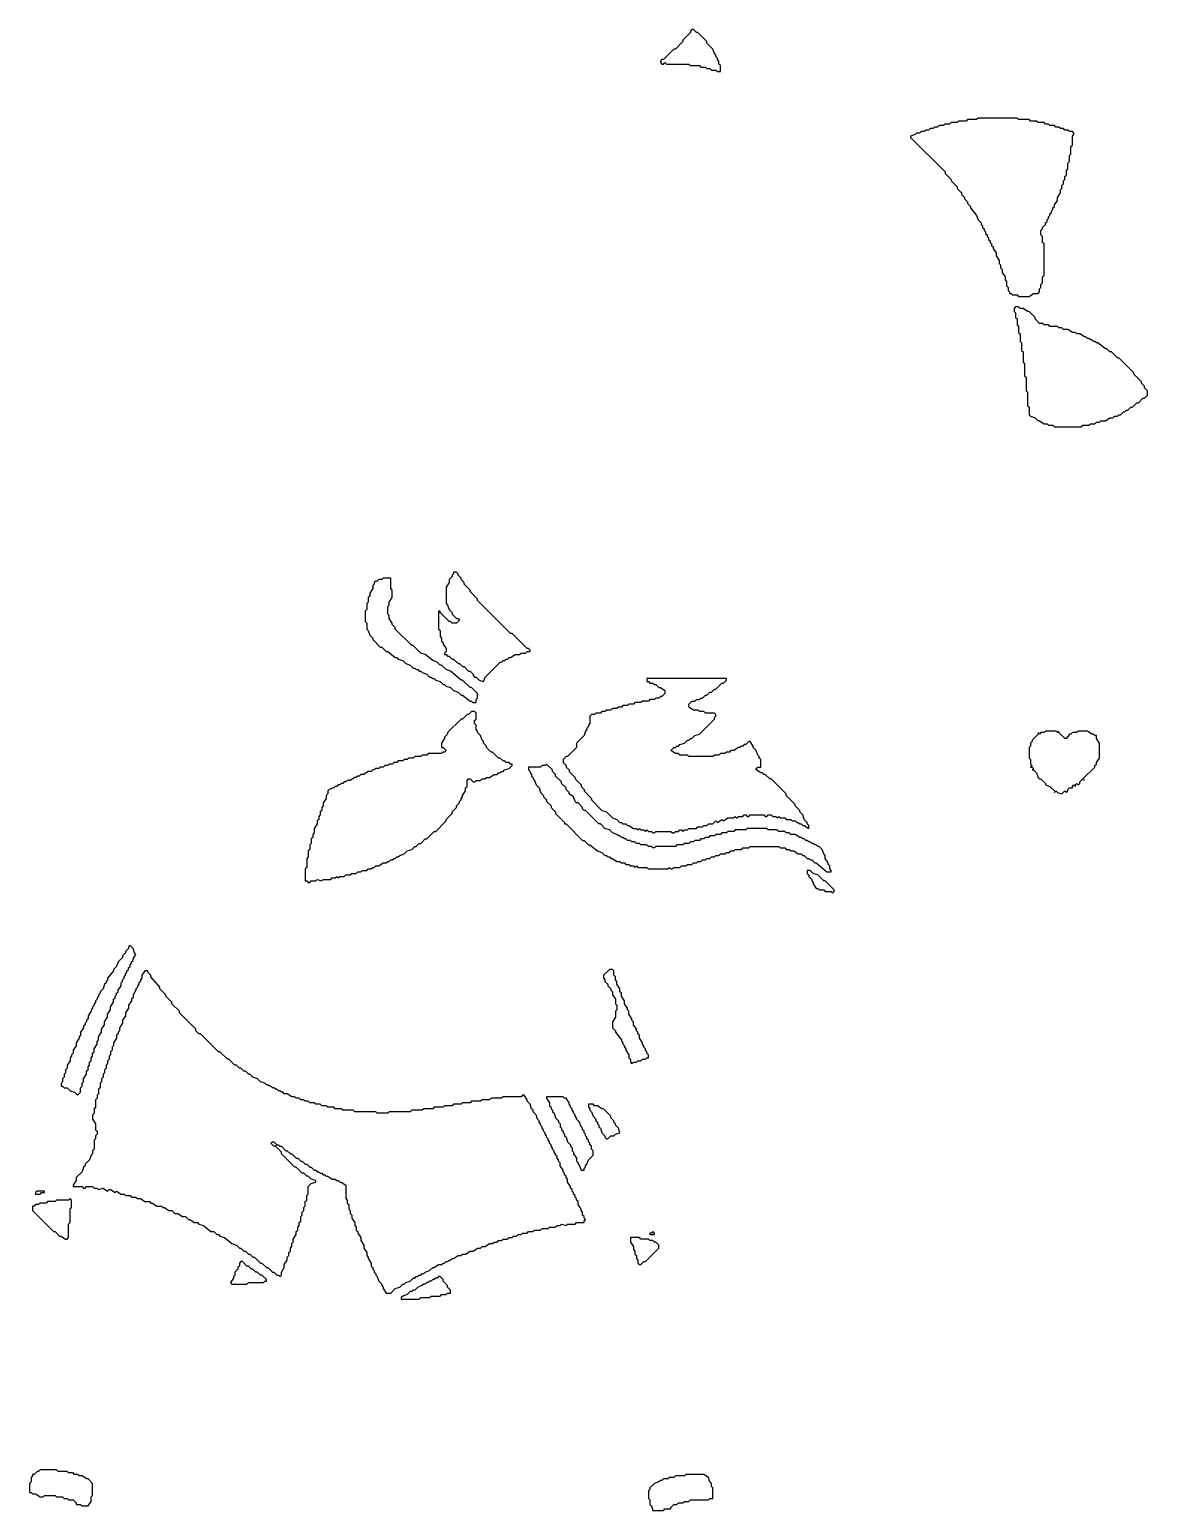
# Model space of a CAD drawing. Header units: millimetres. Extents: x 6.9 to 52.1, y 12.8 to 72.7.
import ezdxf

# ---------------------------------------------------------------- set-up
doc = ezdxf.new("R2010")
doc.units = ezdxf.units.MM
doc.layers.add('FILL_BLUE', color=7, linetype='Continuous')

msp = doc.modelspace()

# ---------------------------------------------------------------- linework, layer by layer
at = {"layer": 'FILL_BLUE'}
for points in [[(32.42, 71.455), (32.42, 71.394), (32.481, 71.333), (32.542, 71.333), (32.602, 71.394), (32.663, 71.333), (33.572, 71.333), (33.632, 71.273), (33.996, 71.273), (34.057, 71.212), (34.238, 71.212), (34.299, 71.152), (34.42, 71.152), (34.481, 71.091), (34.663, 71.091), (34.723, 71.03), (34.844, 71.03), (34.844, 71.273), (34.784, 71.333), (34.784, 71.455), (34.723, 71.515), (34.723, 71.576), (34.663, 71.636), (34.663, 71.697), (34.602, 71.758), (34.541, 71.939), (34.299, 72.182), (34.299, 72.242), (33.935, 72.606), (33.875, 72.606), (33.754, 72.727), (33.693, 72.727), (33.632, 72.667), (33.632, 72.606), (33.329, 72.303), (33.329, 72.242), (33.026, 71.939), (32.966, 71.939), (32.542, 71.515), (32.481, 71.515)], [(42.54, 68.424), (42.54, 68.364), (43.934, 66.97), (43.934, 66.909), (44.177, 66.667), (44.177, 66.606), (44.419, 66.364), (44.419, 66.303), (44.601, 66.121), (44.601, 66.061), (44.722, 65.939), (44.722, 65.879), (44.843, 65.758), (44.843, 65.697), (44.964, 65.576), (44.964, 65.515), (45.207, 65.212), (45.267, 65.03), (45.389, 64.909), (45.389, 64.848), (45.449, 64.788), (45.449, 64.727), (45.51, 64.667), (45.51, 64.606), (45.57, 64.545), (45.57, 64.485), (45.631, 64.424), (45.631, 64.364), (45.691, 64.303), (45.691, 64.242), (45.752, 64.182), (45.752, 64.121), (45.813, 64.061), (45.813, 64), (45.873, 63.939), (45.873, 63.879), (45.994, 63.697), (45.994, 63.576), (46.116, 63.394), (46.116, 63.273), (46.176, 63.212), (46.176, 63.091), (46.237, 63.03), (46.237, 62.909), (46.358, 62.727), (46.358, 62.606), (46.419, 62.545), (46.419, 62.364), (46.479, 62.303), (46.479, 62.182), (46.54, 62.121), (46.54, 62.061), (46.6, 62.061), (46.661, 62), (46.843, 62), (46.903, 61.939), (47.328, 61.939), (47.509, 62.061), (47.691, 62.061), (47.752, 62.121), (47.752, 62.242), (47.812, 62.303), (47.812, 62.424), (47.873, 62.485), (47.873, 62.727), (47.934, 62.788), (47.934, 64.061), (47.873, 64.121), (47.873, 64.364), (47.812, 64.424), (47.812, 64.606), (47.873, 64.667), (47.873, 64.727), (47.994, 64.848), (47.994, 64.909), (48.055, 64.97), (48.055, 65.03), (48.115, 65.091), (48.115, 65.152), (48.176, 65.212), (48.176, 65.273), (48.237, 65.333), (48.237, 65.394), (48.297, 65.455), (48.297, 65.515), (48.358, 65.576), (48.358, 65.636), (48.479, 65.818), (48.479, 65.939), (48.6, 66.121), (48.6, 66.242), (48.661, 66.303), (48.661, 66.424), (48.721, 66.485), (48.721, 66.606), (48.782, 66.667), (48.782, 66.788), (48.843, 66.848), (48.843, 67.03), (48.903, 67.091), (48.903, 67.333), (48.964, 67.394), (48.964, 67.636), (49.024, 67.697), (49.024, 68), (49.085, 68.061), (49.085, 68.424), (49.146, 68.485), (49.146, 68.545), (49.085, 68.606), (48.964, 68.606), (48.903, 68.667), (48.782, 68.667), (48.721, 68.727), (48.6, 68.727), (48.54, 68.788), (48.418, 68.788), (48.358, 68.848), (48.176, 68.848), (48.115, 68.909), (47.994, 68.909), (47.934, 68.97), (47.691, 68.97), (47.631, 69.03), (47.388, 69.03), (47.328, 69.091), (46.903, 69.091), (46.843, 69.152), (45.267, 69.152), (45.207, 69.091), (44.843, 69.091), (44.783, 69.03), (44.48, 69.03), (44.419, 68.97), (44.177, 68.97), (44.116, 68.909), (43.934, 68.909), (43.874, 68.848), (43.692, 68.848), (43.631, 68.788), (43.51, 68.788), (43.449, 68.727), (43.328, 68.727), (43.268, 68.667), (43.146, 68.667), (43.086, 68.606), (42.965, 68.606), (42.904, 68.545), (42.783, 68.545), (42.722, 68.485)], [(46.722, 61.455), (46.722, 61.333), (46.782, 61.273), (46.782, 61.091), (46.843, 61.03), (46.843, 60.788), (46.903, 60.727), (46.903, 60.485), (46.964, 60.424), (46.964, 60.121), (47.025, 60.061), (47.025, 59.758), (47.085, 59.697), (47.085, 59.273), (47.146, 59.212), (47.146, 58.727), (47.206, 58.667), (47.206, 58.121), (47.267, 58.061), (47.267, 57.515), (47.328, 57.455), (47.328, 57.152), (47.388, 57.091), (47.57, 57.03), (47.691, 56.909), (47.752, 56.909), (47.934, 56.788), (48.055, 56.788), (48.115, 56.727), (48.297, 56.727), (48.358, 56.667), (49.449, 56.667), (49.509, 56.727), (49.752, 56.727), (49.812, 56.788), (49.994, 56.788), (50.055, 56.848), (50.176, 56.848), (50.236, 56.909), (50.418, 56.909), (50.6, 57.03), (50.721, 57.03), (50.782, 57.091), (50.903, 57.091), (50.964, 57.152), (51.024, 57.152), (51.145, 57.273), (51.206, 57.273), (51.267, 57.333), (51.327, 57.333), (51.448, 57.455), (51.509, 57.455), (51.691, 57.636), (51.751, 57.636), (51.933, 57.818), (51.994, 57.818), (52.115, 57.939), (52.115, 58.121), (51.994, 58.242), (51.994, 58.303), (51.873, 58.424), (51.873, 58.485), (51.57, 58.788), (51.57, 58.848), (50.964, 59.455), (50.903, 59.455), (50.661, 59.697), (50.6, 59.697), (50.479, 59.818), (50.418, 59.818), (50.115, 60.061), (50.055, 60.061), (49.994, 60.121), (49.933, 60.121), (49.873, 60.182), (49.812, 60.182), (49.752, 60.242), (49.691, 60.242), (49.63, 60.303), (49.57, 60.303), (49.388, 60.424), (49.267, 60.424), (49.206, 60.485), (49.085, 60.485), (48.903, 60.606), (48.721, 60.606), (48.661, 60.667), (48.54, 60.667), (48.479, 60.727), (48.176, 60.727), (48.115, 60.788), (47.934, 60.788), (47.873, 60.848), (47.752, 60.848), (47.57, 61.03), (47.57, 61.091), (47.328, 61.333), (47.267, 61.333), (47.085, 61.455), (46.964, 61.455), (46.903, 61.515), (46.782, 61.515)], [(20.907, 50.424), (20.846, 50.364), (20.846, 50.303), (20.786, 50.242), (20.786, 50.121), (20.664, 49.939), (20.664, 49.818), (20.604, 49.758), (20.604, 49.576), (20.543, 49.515), (20.543, 49.273), (20.483, 49.212), (20.483, 48.788), (20.543, 48.727), (20.543, 48.485), (20.604, 48.424), (20.664, 48.242), (20.786, 48.121), (20.786, 48.061), (21.089, 47.758), (21.149, 47.758), (21.331, 47.576), (21.392, 47.576), (21.695, 47.333), (21.755, 47.333), (21.816, 47.273), (21.998, 47.212), (22.119, 47.091), (22.301, 47.03), (22.422, 46.909), (22.482, 46.909), (22.543, 46.848), (22.604, 46.848), (22.664, 46.788), (22.725, 46.788), (22.785, 46.727), (22.967, 46.667), (23.088, 46.545), (23.149, 46.545), (23.21, 46.485), (23.27, 46.485), (23.331, 46.424), (23.513, 46.364), (23.634, 46.242), (23.694, 46.242), (23.755, 46.182), (23.937, 46.121), (24.058, 46), (24.24, 45.939), (24.361, 45.818), (24.421, 45.818), (24.724, 45.576), (24.785, 45.576), (24.846, 45.515), (24.967, 45.515), (24.967, 45.636), (25.027, 45.697), (25.027, 45.879), (24.785, 46.121), (24.724, 46.121), (24.421, 46.424), (24.361, 46.424), (23.937, 46.788), (23.755, 46.848), (23.573, 47.03), (23.513, 47.03), (23.391, 47.152), (23.21, 47.212), (22.907, 47.455), (22.725, 47.515), (22.422, 47.818), (22.361, 47.818), (21.695, 48.485), (21.695, 48.545), (21.573, 48.667), (21.573, 48.727), (21.452, 48.909), (21.452, 49.03), (21.392, 49.091), (21.392, 49.394), (21.452, 49.455), (21.452, 49.576), (21.573, 49.758), (21.573, 50.061), (21.513, 50.121), (21.513, 50.545), (21.21, 50.545), (21.149, 50.485), (21.028, 50.485), (20.967, 50.424)], [(24.058, 50.788), (24.058, 50.727), (23.997, 50.667), (23.997, 50.606), (23.876, 50.485), (23.876, 50.364), (23.755, 50.182), (23.755, 49.515), (23.816, 49.455), (23.876, 49.273), (23.997, 49.152), (23.997, 49.091), (24.179, 48.909), (24.24, 48.909), (24.3, 48.848), (24.179, 48.727), (23.997, 48.727), (23.937, 48.788), (23.876, 48.788), (23.513, 49.152), (23.513, 49.212), (23.452, 49.212), (23.452, 48.485), (23.513, 48.424), (23.513, 48.182), (23.573, 48.121), (23.573, 48), (23.634, 47.939), (23.634, 47.879), (23.755, 47.697), (23.755, 47.576), (23.694, 47.515), (23.694, 47.455), (23.755, 47.455), (23.816, 47.394), (23.876, 47.394), (23.997, 47.273), (24.058, 47.273), (24.24, 47.091), (24.3, 47.091), (24.421, 46.97), (24.482, 46.97), (24.664, 46.788), (24.724, 46.788), (24.846, 46.667), (24.846, 46.606), (24.906, 46.545), (24.967, 46.545), (25.088, 46.424), (25.27, 46.364), (25.33, 46.545), (25.936, 47.152), (25.997, 47.152), (26.058, 47.212), (26.118, 47.212), (26.179, 47.273), (26.239, 47.273), (26.3, 47.333), (26.361, 47.333), (26.542, 47.455), (26.724, 47.455), (26.785, 47.515), (26.967, 47.515), (27.027, 47.576), (27.148, 47.576), (27.148, 47.636), (27.088, 47.697), (27.027, 47.697), (26.421, 48.303), (26.361, 48.303), (25.027, 49.636), (25.027, 49.697), (24.724, 50), (24.724, 50.061), (24.482, 50.303), (24.482, 50.364), (24.361, 50.485), (24.361, 50.545), (24.24, 50.667), (24.24, 50.727), (24.179, 50.788)], [(28.482, 43.212), (28.482, 43.091), (28.603, 42.97), (28.603, 42.909), (28.724, 42.788), (28.724, 42.727), (28.966, 42.485), (28.966, 42.424), (29.209, 42.182), (29.209, 42.121), (29.33, 42), (29.33, 41.939), (29.633, 41.636), (29.633, 41.576), (30.057, 41.152), (30.239, 41.091), (30.481, 40.848), (30.663, 40.788), (30.784, 40.667), (30.845, 40.667), (30.906, 40.606), (31.027, 40.606), (31.087, 40.545), (31.148, 40.545), (31.33, 40.424), (31.451, 40.424), (31.511, 40.364), (31.572, 40.424), (31.633, 40.364), (31.754, 40.364), (31.814, 40.303), (31.875, 40.364), (31.936, 40.303), (32.057, 40.303), (32.117, 40.242), (32.178, 40.242), (32.239, 40.303), (32.845, 40.303), (32.905, 40.242), (32.966, 40.242), (33.026, 40.303), (33.148, 40.303), (33.208, 40.364), (33.269, 40.364), (33.329, 40.303), (33.39, 40.364), (33.511, 40.364), (33.572, 40.424), (33.875, 40.424), (33.935, 40.485), (34.117, 40.485), (34.178, 40.545), (34.299, 40.545), (34.36, 40.606), (34.541, 40.606), (34.663, 40.727), (34.723, 40.667), (34.905, 40.788), (34.966, 40.727), (35.147, 40.848), (35.39, 40.848), (35.45, 40.909), (35.511, 40.848), (35.572, 40.909), (35.753, 40.909), (35.814, 40.97), (35.875, 40.97), (35.935, 40.909), (35.996, 40.909), (36.056, 40.97), (36.602, 40.97), (36.662, 40.909), (36.723, 40.909), (36.784, 40.97), (36.905, 40.97), (36.965, 40.909), (37.087, 40.909), (37.147, 40.848), (37.208, 40.909), (37.268, 40.848), (37.45, 40.848), (37.511, 40.788), (37.693, 40.788), (37.753, 40.727), (37.874, 40.727), (37.935, 40.667), (37.996, 40.667), (38.056, 40.606), (38.117, 40.606), (38.177, 40.545), (38.238, 40.545), (38.42, 40.424), (38.42, 40.545), (38.359, 40.606), (38.359, 40.667), (38.238, 40.788), (38.177, 40.97), (38.056, 41.091), (38.056, 41.152), (37.874, 41.333), (37.874, 41.394), (37.511, 41.758), (37.511, 41.818), (36.905, 42.424), (36.844, 42.424), (36.662, 42.606), (36.602, 42.606), (36.541, 42.667), (36.481, 42.667), (36.299, 42.788), (36.299, 42.848), (36.359, 42.909), (36.481, 42.909), (36.481, 43.212), (36.42, 43.273), (36.42, 43.333), (36.359, 43.394), (36.299, 43.576), (36.178, 43.697), (36.178, 43.758), (36.056, 43.939), (35.996, 43.939), (35.875, 43.818), (35.814, 43.818), (35.753, 43.758), (35.693, 43.758), (35.632, 43.697), (35.572, 43.697), (35.39, 43.576), (35.269, 43.576), (35.208, 43.515), (35.087, 43.515), (35.026, 43.455), (34.844, 43.455), (34.784, 43.394), (34.602, 43.394), (34.541, 43.333), (33.572, 43.333), (33.511, 43.394), (33.208, 43.394), (33.148, 43.455), (33.026, 43.455), (32.845, 43.576), (32.966, 43.697), (33.026, 43.697), (33.087, 43.758), (33.148, 43.758), (33.208, 43.818), (33.39, 43.879), (33.511, 44), (33.572, 44), (33.632, 44.061), (33.693, 44.061), (33.814, 44.182), (33.996, 44.242), (34.602, 44.848), (34.602, 44.909), (34.663, 44.97), (34.663, 45.03), (34.602, 45.091), (34.238, 45.091), (34.178, 45.152), (33.996, 45.152), (33.935, 45.212), (33.754, 45.212), (33.572, 45.333), (33.572, 45.455), (33.693, 45.576), (33.814, 45.576), (33.875, 45.636), (33.996, 45.636), (34.057, 45.697), (34.117, 45.697), (34.238, 45.818), (34.299, 45.818), (34.42, 45.939), (34.481, 45.939), (34.602, 46.061), (34.663, 46.061), (34.905, 46.303), (34.966, 46.303), (35.087, 46.424), (35.087, 46.485), (31.875, 46.485), (31.875, 46.364), (31.936, 46.364), (31.996, 46.303), (32.117, 46.303), (32.178, 46.242), (32.239, 46.242), (32.36, 46.121), (32.42, 46.121), (32.602, 46), (32.602, 45.879), (32.481, 45.758), (32.42, 45.758), (32.36, 45.697), (32.239, 45.697), (32.178, 45.636), (31.996, 45.636), (31.936, 45.576), (31.693, 45.576), (31.633, 45.515), (31.39, 45.515), (31.33, 45.455), (31.148, 45.455), (31.087, 45.394), (30.906, 45.394), (30.845, 45.333), (30.724, 45.333), (30.663, 45.273), (30.481, 45.273), (30.421, 45.212), (30.239, 45.212), (30.178, 45.152), (30.057, 45.152), (29.997, 45.091), (29.815, 45.091), (29.754, 45.03), (29.633, 45.03), (29.572, 44.97), (29.572, 44.667), (29.512, 44.606), (29.512, 44.545), (29.451, 44.485), (29.451, 44.424), (29.391, 44.364), (29.33, 44.182), (29.027, 43.879), (29.027, 43.697), (28.663, 43.333), (28.603, 43.333)], [(24.967, 45.091), (24.906, 45.152), (24.785, 45.152), (24.664, 45.03), (24.603, 45.03), (24.421, 44.848), (24.361, 44.848), (23.816, 44.303), (23.816, 44.242), (23.694, 44.121), (23.694, 44.061), (23.573, 43.879), (23.573, 43.697), (23.634, 43.697), (23.755, 43.576), (23.694, 43.515), (23.634, 43.515), (23.573, 43.455), (23.028, 43.455), (22.967, 43.394), (22.785, 43.394), (22.725, 43.333), (22.482, 43.333), (22.422, 43.273), (22.24, 43.273), (22.179, 43.212), (22.058, 43.212), (21.998, 43.152), (21.816, 43.152), (21.755, 43.091), (21.634, 43.091), (21.573, 43.03), (21.452, 43.03), (21.392, 42.97), (21.27, 42.97), (21.21, 42.909), (21.089, 42.909), (21.028, 42.848), (20.907, 42.848), (20.846, 42.788), (20.786, 42.788), (20.725, 42.727), (20.604, 42.727), (20.422, 42.606), (20.301, 42.606), (20.24, 42.545), (20.18, 42.545), (20.119, 42.485), (20.058, 42.485), (19.877, 42.364), (19.755, 42.364), (19.695, 42.303), (19.634, 42.303), (19.574, 42.242), (19.513, 42.242), (19.452, 42.182), (19.392, 42.182), (19.331, 42.121), (19.271, 42.121), (19.21, 42.061), (19.028, 42), (18.968, 41.939), (18.968, 41.818), (18.907, 41.758), (18.907, 41.636), (18.786, 41.455), (18.786, 41.333), (18.725, 41.273), (18.725, 41.152), (18.665, 41.091), (18.665, 40.97), (18.604, 40.909), (18.604, 40.788), (18.543, 40.727), (18.543, 40.606), (18.422, 40.424), (18.422, 40.242), (18.362, 40.182), (18.362, 40.061), (18.301, 40), (18.301, 39.818), (18.24, 39.758), (18.24, 39.576), (18.18, 39.515), (18.18, 39.273), (18.119, 39.212), (18.119, 38.848), (18.059, 38.788), (18.059, 38.303), (18.119, 38.303), (18.18, 38.242), (18.24, 38.242), (18.301, 38.303), (18.483, 38.303), (18.543, 38.364), (18.725, 38.303), (18.786, 38.364), (19.089, 38.364), (19.149, 38.424), (19.271, 38.424), (19.331, 38.485), (19.392, 38.424), (19.452, 38.485), (19.634, 38.485), (19.695, 38.545), (19.877, 38.545), (19.937, 38.606), (20.119, 38.606), (20.18, 38.667), (20.301, 38.667), (20.361, 38.727), (20.543, 38.727), (20.604, 38.788), (20.725, 38.788), (20.786, 38.848), (20.846, 38.848), (20.907, 38.909), (21.028, 38.909), (21.21, 39.03), (21.331, 39.03), (21.392, 39.091), (21.452, 39.091), (21.513, 39.152), (21.573, 39.152), (21.634, 39.212), (21.695, 39.212), (21.755, 39.273), (21.816, 39.273), (21.876, 39.333), (22.058, 39.394), (22.179, 39.515), (22.361, 39.576), (22.482, 39.697), (22.543, 39.697), (22.664, 39.818), (22.725, 39.818), (22.907, 40), (22.967, 40), (23.27, 40.303), (23.331, 40.303), (23.755, 40.727), (23.755, 40.788), (23.997, 41.03), (23.997, 41.091), (24.179, 41.273), (24.179, 41.333), (24.3, 41.455), (24.3, 41.515), (24.361, 41.576), (24.361, 41.636), (24.421, 41.697), (24.421, 41.758), (24.543, 41.939), (24.543, 42.061), (24.603, 42.121), (24.603, 42.364), (24.664, 42.424), (24.724, 42.424), (24.846, 42.303), (24.906, 42.303), (24.967, 42.364), (25.149, 42.364), (25.209, 42.424), (25.33, 42.424), (25.391, 42.485), (25.512, 42.485), (25.694, 42.606), (25.815, 42.606), (25.876, 42.667), (25.936, 42.667), (25.997, 42.727), (26.058, 42.727), (26.118, 42.788), (26.3, 42.848), (26.421, 42.97), (26.421, 43.03), (26.361, 43.03), (26.3, 43.091), (26.179, 43.091), (26.118, 43.152), (26.058, 43.152), (25.936, 43.273), (25.876, 43.273), (25.633, 43.515), (25.573, 43.515), (25.391, 43.697), (25.391, 43.758), (25.27, 43.879), (25.27, 43.939), (25.209, 44), (25.149, 44.182), (25.027, 44.303), (25.027, 44.364), (24.967, 44.424), (24.967, 44.606), (24.906, 44.667), (24.906, 44.788), (24.967, 44.848)], [(49.691, 44.364), (49.327, 44.364), (49.267, 44.303), (49.085, 44.303), (49.024, 44.242), (48.964, 44.242), (48.843, 44.061), (48.782, 44.061), (48.54, 44.303), (48.54, 44.364), (48.479, 44.303), (48.418, 44.364), (47.994, 44.364), (47.934, 44.303), (47.812, 44.303), (47.752, 44.242), (47.691, 44.303), (47.691, 44.242), (47.449, 44), (47.449, 43.939), (47.388, 43.879), (47.388, 43.758), (47.328, 43.697), (47.328, 43.273), (47.388, 43.212), (47.388, 43.03), (47.449, 42.97), (47.388, 42.909), (47.449, 42.909), (47.509, 42.848), (47.449, 42.788), (47.509, 42.788), (47.631, 42.667), (47.691, 42.485), (47.752, 42.424), (47.812, 42.424), (47.994, 42.242), (47.994, 42.182), (48.176, 42.121), (48.358, 41.939), (48.358, 41.879), (48.418, 41.939), (48.479, 41.879), (48.661, 41.818), (48.782, 41.939), (48.843, 41.879), (48.903, 41.939), (48.903, 42), (48.964, 42.061), (49.085, 42.061), (49.085, 42.121), (49.146, 42.182), (49.206, 42.121), (49.206, 42.182), (49.267, 42.242), (49.327, 42.182), (49.388, 42.242), (49.388, 42.303), (49.509, 42.424), (49.57, 42.364), (49.509, 42.424), (49.994, 42.909), (49.994, 42.97), (50.055, 43.03), (50.055, 43.091), (50.176, 43.273), (50.176, 43.879), (50.055, 44.061), (50.055, 44.182), (49.994, 44.182), (49.933, 44.242), (49.873, 44.242)], [(27.088, 42.909), (27.088, 42.788), (27.148, 42.727), (27.148, 42.667), (27.209, 42.606), (27.209, 42.545), (27.27, 42.485), (27.27, 42.424), (27.33, 42.364), (27.391, 42.182), (27.512, 42.061), (27.573, 41.879), (27.694, 41.758), (27.694, 41.697), (27.815, 41.576), (27.815, 41.515), (27.997, 41.333), (27.997, 41.273), (28.179, 41.091), (28.179, 41.03), (28.542, 40.667), (28.542, 40.606), (28.603, 40.606), (29.269, 39.939), (29.33, 39.939), (29.512, 39.758), (29.572, 39.758), (29.875, 39.515), (30.057, 39.455), (30.178, 39.333), (30.239, 39.333), (30.3, 39.273), (30.36, 39.273), (30.421, 39.212), (30.481, 39.212), (30.663, 39.091), (30.784, 39.091), (30.845, 39.03), (30.966, 39.03), (31.027, 38.97), (31.148, 38.97), (31.209, 38.909), (31.33, 38.909), (31.39, 38.848), (31.451, 38.909), (31.511, 38.848), (31.875, 38.848), (31.936, 38.788), (32.723, 38.788), (32.784, 38.848), (32.845, 38.788), (32.905, 38.788), (32.966, 38.848), (33.208, 38.848), (33.269, 38.909), (33.451, 38.909), (33.511, 38.97), (33.693, 38.97), (33.754, 39.03), (33.875, 39.03), (33.935, 39.091), (34.057, 39.091), (34.117, 39.152), (34.238, 39.152), (34.299, 39.212), (34.42, 39.212), (34.481, 39.273), (34.602, 39.273), (34.663, 39.333), (34.784, 39.333), (34.844, 39.394), (35.026, 39.394), (35.087, 39.455), (35.208, 39.455), (35.269, 39.515), (35.39, 39.515), (35.45, 39.576), (35.693, 39.576), (35.753, 39.636), (35.996, 39.636), (36.056, 39.697), (37.208, 39.697), (37.268, 39.636), (37.45, 39.636), (37.511, 39.576), (37.632, 39.576), (37.693, 39.515), (37.814, 39.515), (37.996, 39.394), (38.117, 39.394), (38.177, 39.333), (38.238, 39.333), (38.359, 39.212), (38.42, 39.212), (38.48, 39.152), (38.541, 39.152), (38.662, 39.03), (38.723, 39.03), (39.147, 38.667), (39.329, 38.667), (39.329, 38.727), (39.268, 38.788), (39.268, 38.909), (39.207, 38.97), (39.207, 39.03), (39.086, 39.212), (39.086, 39.333), (39.026, 39.394), (38.965, 39.576), (38.844, 39.697), (38.783, 39.697), (38.723, 39.758), (38.662, 39.758), (38.601, 39.818), (38.541, 39.818), (38.48, 39.879), (38.42, 39.879), (38.359, 39.939), (38.299, 39.939), (38.238, 40), (38.177, 40), (38.117, 40.061), (38.056, 40.061), (37.874, 40.182), (37.693, 40.182), (37.632, 40.242), (37.511, 40.242), (37.45, 40.303), (37.208, 40.303), (37.147, 40.364), (36.784, 40.364), (36.723, 40.424), (35.935, 40.424), (35.875, 40.364), (35.45, 40.364), (35.39, 40.303), (35.147, 40.303), (35.087, 40.242), (34.905, 40.242), (34.844, 40.182), (34.663, 40.182), (34.602, 40.121), (34.42, 40.121), (34.36, 40.061), (34.238, 40.061), (34.178, 40), (34.057, 40), (33.996, 39.939), (33.814, 39.939), (33.754, 39.879), (33.632, 39.879), (33.572, 39.818), (33.39, 39.818), (33.329, 39.758), (33.087, 39.758), (33.026, 39.697), (32.239, 39.697), (32.178, 39.636), (32.117, 39.636), (32.057, 39.697), (31.936, 39.697), (31.875, 39.758), (31.633, 39.758), (31.572, 39.818), (31.451, 39.818), (31.39, 39.879), (31.269, 39.879), (31.209, 39.939), (31.087, 39.939), (31.027, 40), (30.966, 40), (30.906, 40.061), (30.845, 40.061), (30.784, 40.121), (30.724, 40.121), (30.663, 40.182), (30.481, 40.242), (30.36, 40.364), (30.178, 40.424), (29.997, 40.606), (29.936, 40.606), (29.391, 41.152), (29.33, 41.152), (29.269, 41.212), (29.269, 41.273), (29.088, 41.455), (29.027, 41.455), (28.966, 41.515), (28.906, 41.697), (28.724, 41.818), (28.724, 41.879), (28.603, 42), (28.603, 42.061), (28.421, 42.242), (28.421, 42.303), (28.179, 42.545), (28.179, 42.606), (28.057, 42.727), (28.057, 42.788), (27.815, 43.03), (27.754, 42.97), (27.633, 42.97), (27.573, 42.909)], [(38.359, 38.727), (38.359, 38.606), (38.42, 38.545), (38.42, 38.485), (38.541, 38.364), (38.541, 38.303), (38.601, 38.242), (38.601, 38.182), (38.723, 38), (38.783, 38), (38.844, 37.939), (39.026, 37.939), (39.086, 37.879), (39.329, 37.879), (39.389, 37.818), (39.45, 37.879), (39.45, 37.939), (39.086, 38.303), (39.026, 38.303), (38.783, 38.545), (38.601, 38.606), (38.48, 38.727)], [(10.969, 35.697), (10.908, 35.636), (10.908, 35.576), (10.787, 35.455), (10.787, 35.394), (10.666, 35.273), (10.666, 35.212), (10.484, 35.03), (10.423, 34.848), (10.302, 34.727), (10.302, 34.667), (10.06, 34.364), (10.06, 34.303), (9.999, 34.242), (9.999, 34.182), (9.939, 34.121), (9.878, 33.939), (9.757, 33.818), (9.757, 33.758), (9.696, 33.697), (9.696, 33.636), (9.636, 33.576), (9.636, 33.515), (9.575, 33.455), (9.575, 33.394), (9.514, 33.333), (9.514, 33.273), (9.454, 33.212), (9.454, 33.152), (9.393, 33.091), (9.393, 33.03), (9.272, 32.848), (9.272, 32.727), (9.211, 32.667), (9.211, 32.606), (9.151, 32.545), (9.151, 32.485), (9.09, 32.424), (9.09, 32.364), (8.969, 32.182), (8.969, 32.061), (8.908, 32), (8.908, 31.939), (8.787, 31.758), (8.787, 31.636), (8.666, 31.455), (8.666, 31.333), (8.605, 31.273), (8.605, 31.212), (8.545, 31.152), (8.545, 31.03), (8.424, 30.848), (8.424, 30.727), (8.363, 30.667), (8.363, 30.545), (8.302, 30.485), (8.302, 30.364), (8.242, 30.303), (8.242, 30.182), (8.181, 30.121), (8.181, 30), (8.242, 30), (8.302, 29.939), (8.424, 29.939), (8.545, 29.818), (8.727, 29.758), (8.848, 29.636), (8.969, 29.758), (8.969, 29.939), (9.03, 30), (9.03, 30.121), (9.09, 30.182), (9.09, 30.303), (9.211, 30.485), (9.211, 30.606), (9.272, 30.667), (9.272, 30.788), (9.333, 30.848), (9.333, 30.97), (9.393, 31.03), (9.393, 31.152), (9.454, 31.212), (9.454, 31.333), (9.514, 31.394), (9.514, 31.515), (9.636, 31.697), (9.636, 31.818), (9.696, 31.879), (9.696, 32), (9.817, 32.182), (9.817, 32.303), (9.939, 32.485), (9.939, 32.606), (10.06, 32.788), (10.06, 32.909), (10.181, 33.091), (10.181, 33.212), (10.302, 33.394), (10.302, 33.515), (10.363, 33.576), (10.363, 33.636), (10.423, 33.697), (10.423, 33.758), (10.484, 33.818), (10.484, 33.879), (10.605, 34.061), (10.605, 34.182), (10.666, 34.242), (10.666, 34.303), (10.726, 34.364), (10.726, 34.424), (10.787, 34.485), (10.787, 34.545), (10.847, 34.606), (10.847, 34.667), (10.908, 34.727), (10.908, 34.788), (10.969, 34.848), (10.969, 34.909), (11.029, 34.97), (11.029, 35.03), (11.09, 35.091), (11.09, 35.152), (11.211, 35.333), (11.15, 35.394), (11.09, 35.576)], [(8.666, 26), (8.666, 25.939), (9.03, 25.939), (9.09, 25.879), (9.151, 25.879), (9.211, 25.939), (9.454, 25.939), (9.514, 25.879), (9.636, 25.879), (9.696, 25.818), (9.878, 25.879), (10.06, 25.758), (10.12, 25.818), (10.181, 25.818), (10.363, 25.697), (10.423, 25.758), (10.605, 25.636), (10.726, 25.636), (10.787, 25.576), (10.969, 25.576), (11.029, 25.515), (11.211, 25.515), (11.272, 25.455), (11.393, 25.455), (11.575, 25.333), (11.756, 25.333), (11.817, 25.273), (11.878, 25.273), (12.059, 25.152), (12.241, 25.152), (12.302, 25.091), (12.362, 25.091), (12.544, 24.97), (12.665, 24.97), (12.787, 24.848), (12.908, 24.848), (13.09, 24.727), (13.211, 24.727), (13.332, 24.606), (13.393, 24.606), (13.574, 24.485), (13.696, 24.485), (13.756, 24.424), (13.938, 24.364), (14.241, 24.121), (14.362, 24.121), (14.483, 24), (14.544, 24), (14.605, 23.939), (14.786, 23.879), (15.089, 23.636), (15.271, 23.576), (15.392, 23.455), (15.453, 23.455), (15.574, 23.333), (15.635, 23.333), (15.756, 23.212), (15.817, 23.212), (15.938, 23.091), (15.998, 23.091), (16.241, 22.848), (16.301, 22.848), (16.483, 22.667), (16.544, 22.667), (16.726, 22.485), (16.786, 22.485), (16.907, 22.364), (16.968, 22.364), (17.029, 22.303), (17.089, 22.364), (17.089, 22.485), (17.21, 22.667), (17.21, 22.788), (17.331, 22.97), (17.331, 23.091), (17.392, 23.152), (17.392, 23.273), (17.453, 23.333), (17.453, 23.455), (17.513, 23.515), (17.513, 23.636), (17.574, 23.697), (17.574, 23.818), (17.695, 24), (17.695, 24.121), (17.756, 24.182), (17.756, 24.303), (17.816, 24.364), (17.816, 24.485), (17.877, 24.545), (17.877, 24.727), (17.937, 24.788), (17.937, 24.909), (17.998, 24.97), (17.998, 25.091), (18.059, 25.152), (18.059, 25.333), (18.119, 25.394), (18.119, 25.576), (18.18, 25.636), (18.18, 25.939), (18.301, 26.061), (18.483, 26.121), (18.483, 26.182), (18.301, 26.242), (18.18, 26.364), (18.119, 26.364), (17.998, 26.485), (17.937, 26.485), (17.695, 26.727), (17.634, 26.727), (17.089, 27.273), (17.089, 27.333), (16.847, 27.576), (16.907, 27.636), (16.968, 27.636), (17.029, 27.576), (17.089, 27.576), (17.271, 27.394), (17.331, 27.394), (17.453, 27.273), (17.513, 27.273), (17.695, 27.091), (17.756, 27.091), (17.877, 26.97), (17.937, 26.97), (18.059, 26.848), (18.119, 26.848), (18.24, 26.727), (18.301, 26.727), (18.422, 26.606), (18.483, 26.606), (18.543, 26.545), (18.604, 26.545), (18.665, 26.485), (18.725, 26.485), (18.786, 26.424), (18.846, 26.424), (18.907, 26.364), (18.968, 26.364), (19.149, 26.242), (19.271, 26.242), (19.331, 26.182), (19.392, 26.182), (19.452, 26.121), (19.513, 26.121), (19.695, 26), (19.695, 25.455), (19.755, 25.394), (19.755, 25.273), (19.816, 25.212), (19.816, 25.03), (19.877, 24.97), (19.877, 24.848), (19.937, 24.788), (19.937, 24.667), (20.058, 24.485), (20.058, 24.364), (20.119, 24.303), (20.119, 24.182), (20.18, 24.121), (20.18, 24.061), (20.301, 23.879), (20.301, 23.758), (20.422, 23.576), (20.422, 23.455), (20.543, 23.273), (20.543, 23.152), (20.604, 23.091), (20.604, 23.03), (20.725, 22.848), (20.725, 22.727), (20.786, 22.667), (20.786, 22.606), (20.846, 22.545), (20.846, 22.485), (20.907, 22.424), (20.907, 22.364), (20.967, 22.303), (21.028, 22.121), (21.149, 22), (21.149, 21.939), (21.21, 21.879), (21.21, 21.818), (21.331, 21.636), (21.513, 21.636), (21.695, 21.818), (21.876, 21.879), (21.998, 22), (22.058, 22), (22.119, 22.061), (22.301, 22.121), (22.422, 22.242), (22.482, 22.242), (22.543, 22.303), (22.604, 22.303), (22.664, 22.364), (22.725, 22.364), (22.785, 22.424), (22.846, 22.424), (22.907, 22.485), (23.088, 22.545), (23.21, 22.667), (23.27, 22.667), (23.452, 22.788), (23.573, 22.788), (23.634, 22.848), (23.694, 22.848), (23.755, 22.909), (23.816, 22.909), (23.876, 22.97), (23.937, 22.97), (23.997, 23.03), (24.058, 23.03), (24.24, 23.152), (24.361, 23.152), (24.421, 23.212), (24.543, 23.212), (24.724, 23.333), (24.846, 23.333), (25.027, 23.455), (25.149, 23.455), (25.209, 23.515), (25.33, 23.515), (25.512, 23.636), (25.633, 23.636), (25.694, 23.697), (25.815, 23.697), (25.876, 23.758), (25.997, 23.758), (26.058, 23.818), (26.239, 23.818), (26.3, 23.879), (26.421, 23.879), (26.482, 23.939), (26.603, 23.939), (26.664, 24), (26.785, 24), (26.845, 24.061), (27.027, 24.061), (27.088, 24.121), (27.27, 24.121), (27.33, 24.182), (27.573, 24.182), (27.633, 24.242), (27.876, 24.242), (27.936, 24.303), (28.179, 24.303), (28.239, 24.364), (28.36, 24.364), (28.421, 24.424), (28.603, 24.364), (28.663, 24.424), (28.966, 24.424), (29.027, 24.485), (29.33, 24.485), (29.33, 24.545), (29.391, 24.606), (29.33, 24.667), (29.33, 24.727), (29.269, 24.788), (29.269, 24.909), (29.209, 24.97), (29.209, 25.03), (29.088, 25.212), (29.088, 25.333), (29.027, 25.394), (29.027, 25.455), (28.966, 25.515), (28.966, 25.576), (28.906, 25.636), (28.906, 25.697), (28.845, 25.758), (28.845, 25.818), (28.785, 25.879), (28.785, 25.939), (28.663, 26.121), (28.663, 26.242), (28.603, 26.303), (28.603, 26.364), (28.542, 26.424), (28.542, 26.485), (28.482, 26.545), (28.482, 26.606), (28.36, 26.788), (28.36, 26.909), (28.3, 26.97), (28.3, 27.03), (28.239, 27.091), (28.239, 27.152), (28.179, 27.212), (28.179, 27.273), (28.118, 27.333), (28.118, 27.394), (28.057, 27.455), (28.057, 27.515), (27.997, 27.576), (27.997, 27.636), (27.936, 27.697), (27.936, 27.758), (27.876, 27.818), (27.876, 27.879), (27.815, 27.939), (27.815, 28), (27.754, 28.061), (27.754, 28.121), (27.694, 28.182), (27.694, 28.242), (27.633, 28.303), (27.633, 28.364), (27.573, 28.424), (27.573, 28.485), (27.512, 28.545), (27.512, 28.606), (27.451, 28.667), (27.391, 28.848), (27.27, 28.97), (27.27, 29.03), (27.209, 29.091), (27.148, 29.273), (27.027, 29.394), (27.027, 29.455), (26.906, 29.636), (26.845, 29.636), (26.785, 29.576), (26.058, 29.576), (25.997, 29.515), (25.573, 29.515), (25.512, 29.455), (25.209, 29.455), (25.149, 29.394), (24.785, 29.394), (24.724, 29.333), (24.421, 29.333), (24.361, 29.273), (24.058, 29.273), (23.997, 29.212), (23.694, 29.212), (23.634, 29.152), (23.27, 29.152), (23.21, 29.091), (22.846, 29.091), (22.785, 29.03), (22.361, 29.03), (22.301, 28.97), (21.452, 28.97), (21.392, 28.909), (20.967, 28.909), (20.907, 28.97), (20.058, 28.97), (19.998, 29.03), (19.574, 29.03), (19.513, 29.091), (19.271, 29.091), (19.21, 29.152), (18.968, 29.152), (18.907, 29.212), (18.725, 29.212), (18.665, 29.273), (18.483, 29.273), (18.422, 29.333), (18.24, 29.333), (18.18, 29.394), (18.059, 29.394), (17.998, 29.455), (17.877, 29.455), (17.816, 29.515), (17.695, 29.515), (17.634, 29.576), (17.513, 29.576), (17.331, 29.697), (17.21, 29.697), (17.15, 29.758), (17.089, 29.758), (17.029, 29.818), (16.968, 29.818), (16.907, 29.879), (16.847, 29.879), (16.786, 29.939), (16.726, 29.939), (16.665, 30), (16.604, 30), (16.544, 30.061), (16.483, 30.061), (16.423, 30.121), (16.241, 30.182), (16.12, 30.303), (15.938, 30.364), (15.817, 30.485), (15.756, 30.485), (15.635, 30.606), (15.574, 30.606), (15.453, 30.727), (15.392, 30.727), (15.271, 30.848), (15.211, 30.848), (14.968, 31.091), (14.908, 31.091), (14.605, 31.394), (14.544, 31.394), (13.817, 32.121), (13.756, 32.121), (13.635, 32.242), (13.635, 32.303), (12.968, 32.97), (12.968, 33.03), (12.665, 33.333), (12.665, 33.394), (12.423, 33.636), (12.423, 33.697), (12.181, 33.939), (12.181, 34), (11.817, 34.424), (11.817, 34.485), (11.696, 34.606), (11.696, 34.667), (11.575, 34.667), (11.453, 34.485), (11.453, 34.364), (11.393, 34.303), (11.393, 34.242), (11.332, 34.182), (11.332, 34.121), (11.272, 34.061), (11.272, 34), (11.211, 33.939), (11.211, 33.879), (11.09, 33.697), (11.09, 33.576), (11.029, 33.515), (11.029, 33.455), (10.908, 33.273), (10.908, 33.152), (10.787, 32.97), (10.787, 32.848), (10.666, 32.667), (10.666, 32.545), (10.544, 32.364), (10.544, 32.242), (10.484, 32.182), (10.484, 32.121), (10.423, 32.061), (10.423, 31.939), (10.302, 31.758), (10.302, 31.636), (10.241, 31.576), (10.241, 31.455), (10.181, 31.394), (10.181, 31.273), (10.12, 31.212), (10.12, 31.091), (10.06, 31.03), (10.06, 30.909), (9.999, 30.848), (9.999, 30.727), (9.939, 30.667), (9.939, 30.545), (9.878, 30.485), (9.878, 30.364), (9.817, 30.303), (9.817, 30.182), (9.757, 30.121), (9.757, 29.939), (9.696, 29.879), (9.696, 29.697), (9.636, 29.636), (9.636, 29.515), (9.575, 29.455), (9.575, 29.152), (9.514, 29.091), (9.514, 28.909), (9.454, 28.848), (9.454, 28.667), (9.575, 28.485), (9.575, 28.242), (9.636, 28.182), (9.636, 28.061), (9.575, 28), (9.575, 27.879), (9.514, 27.818), (9.514, 27.455), (9.454, 27.394), (9.454, 27.273), (9.393, 27.212), (9.333, 27.03), (9.151, 26.848), (9.151, 26.788), (9.09, 26.727), (9.03, 26.545), (8.787, 26.303), (8.787, 26.182)], [(30.36, 34.727), (30.118, 34.485), (30.118, 34.364), (30.178, 34.303), (30.178, 34.242), (30.3, 34.121), (30.3, 34.061), (30.421, 33.939), (30.421, 33.879), (30.481, 33.818), (30.481, 33.697), (30.603, 33.515), (30.603, 33.333), (30.663, 33.273), (30.663, 33.091), (30.603, 33.03), (30.603, 32.788), (30.481, 32.606), (30.481, 32.364), (30.603, 32.242), (30.603, 32.182), (30.845, 31.879), (30.845, 31.818), (30.906, 31.758), (30.906, 31.697), (30.966, 31.636), (30.966, 31.576), (31.027, 31.515), (31.027, 31.455), (31.148, 31.273), (31.148, 31.152), (31.209, 31.091), (31.209, 30.97), (31.269, 30.909), (31.33, 30.97), (31.451, 30.97), (31.511, 31.03), (31.633, 31.03), (31.693, 31.091), (31.814, 31.091), (31.875, 31.152), (31.936, 31.152), (31.936, 31.273), (31.875, 31.333), (31.875, 31.394), (31.814, 31.455), (31.814, 31.515), (31.754, 31.576), (31.754, 31.636), (31.693, 31.697), (31.693, 31.758), (31.572, 31.939), (31.572, 32.061), (31.511, 32.121), (31.511, 32.182), (31.451, 32.242), (31.451, 32.303), (31.33, 32.485), (31.33, 32.606), (31.269, 32.667), (31.269, 32.727), (31.148, 32.909), (31.148, 33.03), (31.087, 33.091), (31.087, 33.152), (30.966, 33.333), (30.966, 33.455), (30.845, 33.636), (30.845, 33.758), (30.784, 33.818), (30.784, 33.939), (30.663, 34.121), (30.663, 34.242), (30.603, 34.303), (30.603, 34.424), (30.542, 34.485), (30.542, 34.667), (30.481, 34.727)], [(27.815, 29.576), (27.815, 29.515), (27.936, 29.333), (27.936, 29.212), (27.997, 29.152), (27.997, 29.091), (28.057, 29.03), (28.057, 28.97), (28.118, 28.909), (28.179, 28.727), (28.3, 28.606), (28.3, 28.545), (28.36, 28.485), (28.36, 28.364), (28.421, 28.303), (28.421, 28.242), (28.482, 28.182), (28.482, 28.121), (28.542, 28.061), (28.542, 28), (28.603, 27.939), (28.663, 27.758), (28.785, 27.636), (28.785, 27.576), (28.845, 27.515), (28.845, 27.394), (28.906, 27.333), (28.906, 27.273), (29.027, 27.091), (29.027, 26.97), (29.088, 26.909), (29.088, 26.848), (29.148, 26.788), (29.209, 26.606), (29.33, 26.606), (29.33, 26.667), (29.391, 26.727), (29.391, 26.788), (29.451, 26.848), (29.512, 27.03), (29.694, 27.212), (29.694, 27.394), (29.633, 27.455), (29.633, 27.576), (29.572, 27.636), (29.572, 27.697), (29.512, 27.758), (29.512, 27.818), (29.451, 27.879), (29.451, 27.939), (29.391, 28), (29.391, 28.061), (29.33, 28.121), (29.33, 28.182), (29.269, 28.242), (29.269, 28.303), (29.209, 28.364), (29.148, 28.545), (29.027, 28.667), (29.027, 28.727), (28.966, 28.788), (28.966, 28.848), (28.906, 28.909), (28.906, 28.97), (28.845, 29.03), (28.845, 29.091), (28.785, 29.152), (28.785, 29.212), (28.724, 29.273), (28.724, 29.333), (28.603, 29.515), (28.542, 29.515), (28.482, 29.576)], [(29.512, 29.273), (29.512, 29.152), (29.572, 29.091), (29.572, 29.03), (29.633, 28.97), (29.694, 28.788), (29.815, 28.667), (29.815, 28.606), (29.875, 28.545), (29.875, 28.485), (29.936, 28.424), (29.936, 28.364), (29.997, 28.303), (30.057, 28.121), (30.178, 28), (30.178, 27.939), (30.239, 27.879), (30.3, 27.879), (30.421, 28), (30.542, 28), (30.603, 28.061), (30.784, 28.121), (30.724, 28.303), (30.603, 28.424), (30.603, 28.485), (30.542, 28.545), (30.542, 28.606), (30.421, 28.727), (30.421, 28.788), (30.118, 29.091), (30.057, 29.091), (29.875, 29.212), (29.754, 29.212), (29.694, 29.273)], [(16.665, 27.697), (16.726, 27.758), (16.786, 27.758), (16.907, 27.636), (16.847, 27.576), (16.786, 27.576)], [(7.151, 25.636), (7.333, 25.636), (7.393, 25.697), (7.515, 25.697), (7.515, 25.758), (7.212, 25.758), (7.151, 25.697)], [(7.03, 25.152), (7.03, 24.97), (7.878, 24.121), (7.939, 24.121), (8.121, 23.939), (8.181, 23.939), (8.363, 23.818), (8.424, 23.818), (8.484, 23.879), (8.484, 24.424), (8.545, 24.485), (8.545, 25.03), (8.605, 25.091), (8.605, 25.394), (8.545, 25.455), (8.484, 25.394), (7.999, 25.394), (7.939, 25.333), (7.636, 25.333), (7.575, 25.273), (7.333, 25.273), (7.272, 25.212), (7.151, 25.212), (7.09, 25.152)], [(32.178, 24.061), (32.117, 24.121), (32.057, 24.061), (31.996, 24.061), (31.996, 24), (32.178, 24)], [(31.209, 23.879), (31.209, 23.697), (31.33, 23.515), (31.33, 23.394), (31.39, 23.333), (31.39, 23.212), (31.451, 23.152), (31.451, 23.03), (31.511, 22.97), (31.511, 22.848), (31.572, 22.788), (31.633, 22.788), (31.754, 22.909), (31.814, 22.909), (32.36, 23.455), (32.36, 23.576), (32.239, 23.697), (32.178, 23.697), (32.117, 23.758), (31.996, 23.758), (31.936, 23.818), (31.633, 23.818), (31.572, 23.879)], [(15.029, 22.061), (15.089, 22), (15.695, 22), (15.756, 22.061), (16.362, 22.061), (16.423, 22.121), (16.483, 22.121), (16.483, 22.182), (16.301, 22.364), (16.241, 22.364), (16.12, 22.485), (16.059, 22.485), (15.938, 22.606), (15.877, 22.606), (15.756, 22.727), (15.695, 22.727), (15.514, 22.909), (15.453, 22.909), (15.392, 22.848), (15.392, 22.727), (15.332, 22.667), (15.332, 22.606), (15.211, 22.485), (15.211, 22.364), (15.15, 22.303), (15.15, 22.242)], [(23.937, 21.758), (23.816, 21.879), (23.816, 21.939), (23.634, 22.121), (23.634, 22.182), (23.513, 22.303), (23.452, 22.303), (23.391, 22.242), (23.331, 22.242), (23.27, 22.182), (23.21, 22.182), (23.149, 22.121), (23.088, 22.121), (23.028, 22.061), (22.967, 22.061), (22.907, 22), (22.846, 22), (22.785, 21.939), (22.604, 21.879), (22.482, 21.758), (22.422, 21.758), (22.361, 21.697), (22.301, 21.697), (22.179, 21.576), (21.998, 21.515), (21.937, 21.455), (21.937, 21.394), (22.664, 21.394), (22.725, 21.455), (23.088, 21.455), (23.149, 21.515), (23.513, 21.515), (23.573, 21.576), (23.755, 21.576), (23.816, 21.636), (23.937, 21.636)], [(6.969, 14.182), (6.969, 14), (6.909, 13.939), (6.909, 13.576), (6.969, 13.576), (7.03, 13.515), (7.151, 13.515), (7.333, 13.394), (7.454, 13.394), (7.515, 13.455), (7.939, 13.455), (7.999, 13.394), (8.242, 13.394), (8.302, 13.333), (8.424, 13.333), (8.484, 13.273), (8.666, 13.273), (8.787, 13.152), (8.787, 13.091), (8.969, 13.091), (9.03, 13.03), (9.272, 13.03), (9.393, 13.212), (9.393, 13.394), (9.454, 13.455), (9.454, 13.939), (9.272, 14.121), (9.211, 14.121), (9.03, 14.242), (8.908, 14.242), (8.848, 14.303), (8.727, 14.303), (8.666, 14.364), (8.484, 14.364), (8.424, 14.424), (8.06, 14.424), (7.999, 14.485), (7.333, 14.485), (7.272, 14.424), (7.212, 14.424), (7.09, 14.303), (7.03, 14.303), (7.03, 14.242)], [(34.36, 14.182), (34.178, 14.303), (33.451, 14.303), (33.39, 14.242), (33.026, 14.242), (32.966, 14.182), (32.784, 14.182), (32.723, 14.121), (32.542, 14.121), (32.481, 14.061), (32.42, 14.061), (32.36, 14), (32.178, 13.939), (31.996, 13.758), (31.996, 13.697), (31.936, 13.636), (31.936, 13.333), (31.996, 13.273), (31.996, 13.091), (32.057, 13.03), (32.117, 12.848), (32.542, 12.848), (32.602, 12.909), (32.845, 12.909), (32.845, 12.97), (32.966, 13.091), (33.087, 13.091), (33.148, 13.152), (33.329, 13.152), (33.39, 13.212), (33.572, 13.212), (33.632, 13.273), (34.36, 13.273), (34.42, 13.333), (34.541, 13.333), (34.541, 13.758), (34.481, 13.818), (34.481, 13.939), (34.42, 14)]]:
    msp.add_lwpolyline(points, close=True, dxfattribs=at)

doc.saveas('drawing.dxf')
